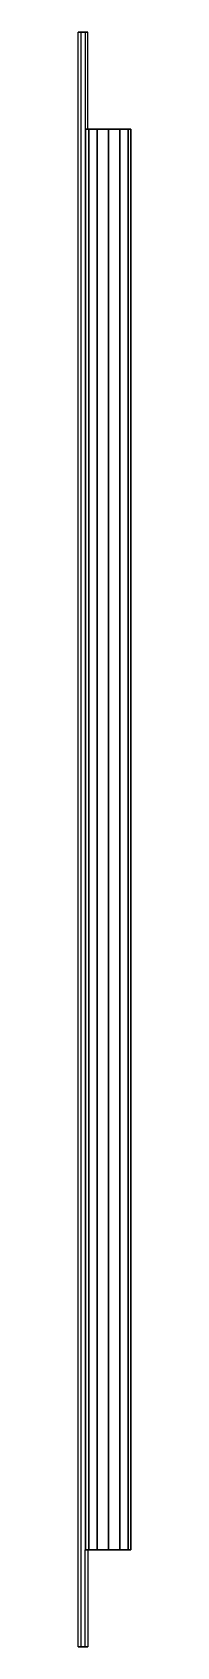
# Model space of a CAD drawing. Extents: x 0 to 15, y -467 to 0.
import ezdxf

# ---------------------------------------------------------------- set-up
doc = ezdxf.new("R2010")
doc.units = 0
doc.layers.add('ACESSORIO', color=7, linetype='CONTINUOUS')

msp = doc.modelspace()

# ---------------------------------------------------------------- linework, layer by layer
at = {"layer": 'ACESSORIO', "invisible_edges": 15}
for points in [[(1.39, -467, 82.41), (1.96, -467, 110.9), (1.96, 0, 110.9), (1.39, 0, 82.41)], [(0.02, -467, 0.01), (0, -467, 10.43), (0, 0, 10.43), (0.02, 0, 0.01)], [(0.01, 0, 11.3), (0, 0, 10.43), (0, -41, 10.43), (0.01, -39.22, 11.15)], [(0.04, 0, 12.68), (0.01, 0, 11.3), (0.01, -39.22, 11.15), (0.04, -38.48, 12.93)], [(0.06, 0, 14.05), (0.04, 0, 12.68), (0.04, -38.48, 12.93), (0.07, -39.22, 14.71)], [(0.08, 0, 15.43), (0.06, 0, 14.05), (0.07, -39.22, 14.71), (0.08, -41, 15.43)], [(0.08, -467, 15.43), (0.65, -467, 43.92), (0.65, 0, 43.92), (0.08, 0, 15.43)], [(0.66, 0, 44.79), (0.65, 0, 43.92), (0.65, -41, 43.92), (0.66, -39.22, 44.64)], [(0.69, 0, 46.17), (0.66, 0, 44.79), (0.66, -39.22, 44.64), (0.69, -38.48, 46.42)], [(0.71, 0, 47.54), (0.69, 0, 46.17), (0.69, -38.48, 46.42), (0.72, -39.22, 48.19)], [(0.74, 0, 48.92), (0.71, 0, 47.54), (0.72, -39.22, 48.19), (0.74, -41, 48.92)], [(0.74, -467, 48.92), (1.31, -467, 77.41), (1.31, 0, 77.41), (0.74, 0, 48.92)], [(1.32, 0, 78.28), (1.31, 0, 77.41), (1.31, -41, 77.41), (1.32, -39.22, 78.13)], [(1.34, 0, 79.66), (1.32, 0, 78.28), (1.32, -39.22, 78.13), (1.35, -38.48, 79.91)], [(1.36, 0, 81.03), (1.34, 0, 79.66), (1.35, -38.48, 79.91), (1.38, -39.22, 81.68)], [(1.39, 0, 82.4), (1.36, 0, 81.03), (1.38, -39.22, 81.68), (1.39, -41, 82.41)], [(1.97, 0, 111.77), (1.96, 0, 110.9), (1.96, -41, 110.9), (1.97, -39.22, 111.62)], [(1.99, 0, 113.15), (1.97, 0, 111.77), (1.97, -39.22, 111.62), (2, -38.48, 113.4)], [(2.02, 0, 114.52), (1.99, 0, 113.15), (2, -38.48, 113.4), (2.03, -39.22, 115.17)], [(2.04, 0, 115.89), (2.02, 0, 114.52), (2.03, -39.22, 115.17), (2.04, -41, 115.9)], [(2.05, 0, 116.4), (2.04, 0, 115.9), (2.04, -467, 115.9), (2.05, -467, 116.4)], [(0.01, -76.73, 11.16), (0, -78.5, 10.43), (0, -51, 10.43), (0.01, -52.77, 11.16)], [(0.08, -78.5, 15.43), (0.07, -76.73, 14.7), (0.07, -52.77, 14.7), (0.08, -51, 15.43)], [(0.67, -76.73, 44.65), (0.65, -78.5, 43.92), (0.65, -51, 43.92), (0.67, -52.77, 44.65)], [(0.74, -78.5, 48.92), (0.72, -76.73, 48.19), (0.72, -52.77, 48.19), (0.74, -51, 48.92)], [(1.32, -76.73, 78.14), (1.31, -78.5, 77.41), (1.31, -51, 77.41), (1.32, -52.77, 78.14)], [(1.39, -78.5, 82.41), (1.38, -76.73, 81.67), (1.38, -52.77, 81.67), (1.39, -51, 82.41)], [(1.97, -76.73, 111.63), (1.96, -78.5, 110.9), (1.96, -51, 110.9), (1.97, -52.77, 111.63)], [(2.04, -78.5, 115.9), (2.03, -76.73, 115.16), (2.03, -52.77, 115.16), (2.04, -51, 115.9)], [(0.04, -76, 12.93), (0.01, -76.73, 11.16), (0.01, -52.77, 11.16), (0.04, -53.5, 12.93)], [(0.07, -76.73, 14.7), (0.04, -76, 12.93), (0.04, -53.5, 12.93), (0.07, -52.77, 14.7)], [(0.69, -76, 46.42), (0.67, -76.73, 44.65), (0.67, -52.77, 44.65), (0.69, -53.5, 46.42)], [(0.72, -76.73, 48.19), (0.69, -76, 46.42), (0.69, -53.5, 46.42), (0.72, -52.77, 48.19)], [(1.35, -76, 79.91), (1.32, -76.73, 78.14), (1.32, -52.77, 78.14), (1.35, -53.5, 79.91)], [(1.38, -76.73, 81.67), (1.35, -76, 79.91), (1.35, -53.5, 79.91), (1.38, -52.77, 81.67)], [(2, -76, 113.4), (1.97, -76.73, 111.63), (1.97, -52.77, 111.63), (2, -53.5, 113.4)], [(2.03, -76.73, 115.16), (2, -76, 113.4), (2, -53.5, 113.4), (2.03, -52.77, 115.16)], [(0.01, -114.23, 11.16), (0, -116, 10.43), (0, -88.5, 10.43), (0.01, -90.27, 11.16)], [(0.08, -116, 15.43), (0.07, -114.23, 14.7), (0.07, -90.27, 14.7), (0.08, -88.5, 15.43)], [(0.67, -114.23, 44.65), (0.65, -116, 43.92), (0.65, -88.5, 43.92), (0.67, -90.27, 44.65)], [(0.74, -116, 48.92), (0.72, -114.23, 48.19), (0.72, -90.27, 48.19), (0.74, -88.5, 48.92)], [(1.32, -114.23, 78.14), (1.31, -116, 77.41), (1.31, -88.5, 77.41), (1.32, -90.27, 78.14)], [(1.39, -116, 82.41), (1.38, -114.23, 81.67), (1.38, -90.27, 81.67), (1.39, -88.5, 82.41)], [(1.97, -114.23, 111.63), (1.96, -116, 110.9), (1.96, -88.5, 110.9), (1.97, -90.27, 111.63)], [(2.04, -116, 115.9), (2.03, -114.23, 115.16), (2.03, -90.27, 115.16), (2.04, -88.5, 115.9)], [(0.04, -113.5, 12.93), (0.01, -114.23, 11.16), (0.01, -90.27, 11.16), (0.04, -91, 12.93)], [(0.07, -114.23, 14.7), (0.04, -113.5, 12.93), (0.04, -91, 12.93), (0.07, -90.27, 14.7)], [(0.69, -113.5, 46.42), (0.67, -114.23, 44.65), (0.67, -90.27, 44.65), (0.69, -91, 46.42)], [(0.72, -114.23, 48.19), (0.69, -113.5, 46.42), (0.69, -91, 46.42), (0.72, -90.27, 48.19)], [(1.35, -113.5, 79.91), (1.32, -114.23, 78.14), (1.32, -90.27, 78.14), (1.35, -91, 79.91)], [(1.38, -114.23, 81.67), (1.35, -113.5, 79.91), (1.35, -91, 79.91), (1.38, -90.27, 81.67)], [(2, -113.5, 113.4), (1.97, -114.23, 111.63), (1.97, -90.27, 111.63), (2, -91, 113.4)], [(2.03, -114.23, 115.16), (2, -113.5, 113.4), (2, -91, 113.4), (2.03, -90.27, 115.16)], [(0.01, -151.73, 11.16), (0, -153.5, 10.43), (0, -126, 10.43), (0.01, -127.77, 11.16)], [(0.08, -153.5, 15.43), (0.07, -151.73, 14.7), (0.07, -127.77, 14.7), (0.08, -126, 15.43)], [(0.67, -151.73, 44.65), (0.65, -153.5, 43.92), (0.65, -126, 43.92), (0.67, -127.77, 44.65)], [(0.74, -153.5, 48.92), (0.72, -151.73, 48.19), (0.72, -127.77, 48.19), (0.74, -126, 48.92)], [(1.32, -151.73, 78.14), (1.31, -153.5, 77.41), (1.31, -126, 77.41), (1.32, -127.77, 78.14)], [(1.39, -153.5, 82.41), (1.38, -151.73, 81.67), (1.38, -127.77, 81.67), (1.39, -126, 82.41)], [(1.97, -151.73, 111.63), (1.96, -153.5, 110.9), (1.96, -126, 110.9), (1.97, -127.77, 111.63)], [(2.04, -153.5, 115.9), (2.03, -151.73, 115.16), (2.03, -127.77, 115.16), (2.04, -126, 115.9)], [(0.04, -151, 12.93), (0.01, -151.73, 11.16), (0.01, -127.77, 11.16), (0.04, -128.5, 12.93)], [(0.07, -151.73, 14.7), (0.04, -151, 12.93), (0.04, -128.5, 12.93), (0.07, -127.77, 14.7)], [(0.69, -151, 46.42), (0.67, -151.73, 44.65), (0.67, -127.77, 44.65), (0.69, -128.5, 46.42)], [(0.72, -151.73, 48.19), (0.69, -151, 46.42), (0.69, -128.5, 46.42), (0.72, -127.77, 48.19)], [(1.35, -151, 79.91), (1.32, -151.73, 78.14), (1.32, -127.77, 78.14), (1.35, -128.5, 79.91)], [(1.38, -151.73, 81.67), (1.35, -151, 79.91), (1.35, -128.5, 79.91), (1.38, -127.77, 81.67)], [(2, -151, 113.4), (1.97, -151.73, 111.63), (1.97, -127.77, 111.63), (2, -128.5, 113.4)], [(2.03, -151.73, 115.16), (2, -151, 113.4), (2, -128.5, 113.4), (2.03, -127.77, 115.16)], [(0.01, -189.23, 11.16), (0, -191, 10.43), (0, -163.5, 10.43), (0.01, -165.27, 11.16)], [(0.04, -188.5, 12.93), (0.01, -189.23, 11.16), (0.01, -165.27, 11.16), (0.04, -166, 12.93)], [(0.07, -189.23, 14.7), (0.04, -188.5, 12.93), (0.04, -166, 12.93), (0.07, -165.27, 14.7)], [(0.08, -191, 15.43), (0.07, -189.23, 14.7), (0.07, -165.27, 14.7), (0.08, -163.5, 15.43)], [(0.67, -189.23, 44.65), (0.65, -191, 43.92), (0.65, -163.5, 43.92), (0.67, -165.27, 44.65)], [(0.69, -188.5, 46.42), (0.67, -189.23, 44.65), (0.67, -165.27, 44.65), (0.69, -166, 46.42)], [(0.72, -189.23, 48.19), (0.69, -188.5, 46.42), (0.69, -166, 46.42), (0.72, -165.27, 48.19)], [(0.74, -191, 48.92), (0.72, -189.23, 48.19), (0.72, -165.27, 48.19), (0.74, -163.5, 48.92)], [(1.32, -189.23, 78.14), (1.31, -191, 77.41), (1.31, -163.5, 77.41), (1.32, -165.27, 78.14)], [(1.35, -188.5, 79.91), (1.32, -189.23, 78.14), (1.32, -165.27, 78.14), (1.35, -166, 79.91)], [(1.38, -189.23, 81.67), (1.35, -188.5, 79.91), (1.35, -166, 79.91), (1.38, -165.27, 81.67)], [(1.39, -191, 82.41), (1.38, -189.23, 81.67), (1.38, -165.27, 81.67), (1.39, -163.5, 82.41)], [(1.97, -189.23, 111.63), (1.96, -191, 110.9), (1.96, -163.5, 110.9), (1.97, -165.27, 111.63)], [(2, -188.5, 113.4), (1.97, -189.23, 111.63), (1.97, -165.27, 111.63), (2, -166, 113.4)], [(2.03, -189.23, 115.16), (2, -188.5, 113.4), (2, -166, 113.4), (2.03, -165.27, 115.16)], [(2.04, -191, 115.9), (2.03, -189.23, 115.16), (2.03, -165.27, 115.16), (2.04, -163.5, 115.9)], [(0.01, -226.73, 11.16), (0, -228.5, 10.43), (0, -201, 10.43), (0.01, -202.77, 11.16)], [(0.04, -226, 12.93), (0.01, -226.73, 11.16), (0.01, -202.77, 11.16), (0.04, -203.5, 12.93)], [(0.07, -226.73, 14.7), (0.04, -226, 12.93), (0.04, -203.5, 12.93), (0.07, -202.77, 14.7)], [(0.08, -228.5, 15.43), (0.07, -226.73, 14.7), (0.07, -202.77, 14.7), (0.08, -201, 15.43)], [(0.67, -226.73, 44.65), (0.65, -228.5, 43.92), (0.65, -201, 43.92), (0.67, -202.77, 44.65)], [(0.69, -226, 46.42), (0.67, -226.73, 44.65), (0.67, -202.77, 44.65), (0.69, -203.5, 46.42)], [(0.72, -226.73, 48.19), (0.69, -226, 46.42), (0.69, -203.5, 46.42), (0.72, -202.77, 48.19)], [(0.74, -228.5, 48.92), (0.72, -226.73, 48.19), (0.72, -202.77, 48.19), (0.74, -201, 48.92)], [(1.32, -226.73, 78.14), (1.31, -228.5, 77.41), (1.31, -201, 77.41), (1.32, -202.77, 78.14)], [(1.35, -226, 79.91), (1.32, -226.73, 78.14), (1.32, -202.77, 78.14), (1.35, -203.5, 79.91)], [(1.38, -226.73, 81.67), (1.35, -226, 79.91), (1.35, -203.5, 79.91), (1.38, -202.77, 81.67)], [(1.39, -228.5, 82.41), (1.38, -226.73, 81.67), (1.38, -202.77, 81.67), (1.39, -201, 82.41)], [(1.97, -226.73, 111.63), (1.96, -228.5, 110.9), (1.96, -201, 110.9), (1.97, -202.77, 111.63)], [(2, -226, 113.4), (1.97, -226.73, 111.63), (1.97, -202.77, 111.63), (2, -203.5, 113.4)], [(2.03, -226.73, 115.16), (2, -226, 113.4), (2, -203.5, 113.4), (2.03, -202.77, 115.16)], [(2.04, -228.5, 115.9), (2.03, -226.73, 115.16), (2.03, -202.77, 115.16), (2.04, -201, 115.9)], [(0.01, -264.23, 11.16), (0, -266, 10.43), (0, -238.5, 10.43), (0.01, -240.27, 11.16)], [(0.04, -263.5, 12.93), (0.01, -264.23, 11.16), (0.01, -240.27, 11.16), (0.04, -241, 12.93)], [(0.07, -264.23, 14.7), (0.04, -263.5, 12.93), (0.04, -241, 12.93), (0.07, -240.27, 14.7)], [(0.08, -266, 15.43), (0.07, -264.23, 14.7), (0.07, -240.27, 14.7), (0.08, -238.5, 15.43)], [(0.67, -264.23, 44.65), (0.65, -266, 43.92), (0.65, -238.5, 43.92), (0.67, -240.27, 44.65)], [(0.69, -263.5, 46.42), (0.67, -264.23, 44.65), (0.67, -240.27, 44.65), (0.69, -241, 46.42)], [(0.72, -264.23, 48.19), (0.69, -263.5, 46.42), (0.69, -241, 46.42), (0.72, -240.27, 48.19)], [(0.74, -266, 48.92), (0.72, -264.23, 48.19), (0.72, -240.27, 48.19), (0.74, -238.5, 48.92)], [(1.32, -264.23, 78.14), (1.31, -266, 77.41), (1.31, -238.5, 77.41), (1.32, -240.27, 78.14)], [(1.35, -263.5, 79.91), (1.32, -264.23, 78.14), (1.32, -240.27, 78.14), (1.35, -241, 79.91)], [(1.38, -264.23, 81.67), (1.35, -263.5, 79.91), (1.35, -241, 79.91), (1.38, -240.27, 81.67)], [(1.39, -266, 82.41), (1.38, -264.23, 81.67), (1.38, -240.27, 81.67), (1.39, -238.5, 82.41)], [(1.97, -264.23, 111.63), (1.96, -266, 110.9), (1.96, -238.5, 110.9), (1.97, -240.27, 111.63)], [(2, -263.5, 113.4), (1.97, -264.23, 111.63), (1.97, -240.27, 111.63), (2, -241, 113.4)], [(2.03, -264.23, 115.16), (2, -263.5, 113.4), (2, -241, 113.4), (2.03, -240.27, 115.16)], [(2.04, -266, 115.9), (2.03, -264.23, 115.16), (2.03, -240.27, 115.16), (2.04, -238.5, 115.9)], [(0.01, -301.73, 11.16), (0, -303.5, 10.43), (0, -276, 10.43), (0.01, -277.77, 11.16)], [(0.04, -301, 12.93), (0.01, -301.73, 11.16), (0.01, -277.77, 11.16), (0.04, -278.5, 12.93)], [(0.07, -301.73, 14.7), (0.04, -301, 12.93), (0.04, -278.5, 12.93), (0.07, -277.77, 14.7)], [(0.08, -303.5, 15.43), (0.07, -301.73, 14.7), (0.07, -277.77, 14.7), (0.08, -276, 15.43)], [(0.67, -301.73, 44.65), (0.65, -303.5, 43.92), (0.65, -276, 43.92), (0.67, -277.77, 44.65)], [(0.69, -301, 46.42), (0.67, -301.73, 44.65), (0.67, -277.77, 44.65), (0.69, -278.5, 46.42)], [(0.72, -301.73, 48.19), (0.69, -301, 46.42), (0.69, -278.5, 46.42), (0.72, -277.77, 48.19)], [(0.74, -303.5, 48.92), (0.72, -301.73, 48.19), (0.72, -277.77, 48.19), (0.74, -276, 48.92)], [(1.32, -301.73, 78.14), (1.31, -303.5, 77.41), (1.31, -276, 77.41), (1.32, -277.77, 78.14)], [(1.35, -301, 79.91), (1.32, -301.73, 78.14), (1.32, -277.77, 78.14), (1.35, -278.5, 79.91)], [(1.38, -301.73, 81.67), (1.35, -301, 79.91), (1.35, -278.5, 79.91), (1.38, -277.77, 81.67)], [(1.39, -303.5, 82.41), (1.38, -301.73, 81.67), (1.38, -277.77, 81.67), (1.39, -276, 82.41)], [(1.97, -301.73, 111.63), (1.96, -303.5, 110.9), (1.96, -276, 110.9), (1.97, -277.77, 111.63)], [(2, -301, 113.4), (1.97, -301.73, 111.63), (1.97, -277.77, 111.63), (2, -278.5, 113.4)], [(2.03, -301.73, 115.16), (2, -301, 113.4), (2, -278.5, 113.4), (2.03, -277.77, 115.16)], [(2.04, -303.5, 115.9), (2.03, -301.73, 115.16), (2.03, -277.77, 115.16), (2.04, -276, 115.9)], [(0.01, -339.23, 11.16), (0, -341, 10.43), (0, -313.5, 10.43), (0.01, -315.27, 11.16)], [(0.04, -338.5, 12.93), (0.01, -339.23, 11.16), (0.01, -315.27, 11.16), (0.04, -316, 12.93)], [(0.07, -339.23, 14.7), (0.04, -338.5, 12.93), (0.04, -316, 12.93), (0.07, -315.27, 14.7)], [(0.08, -341, 15.43), (0.07, -339.23, 14.7), (0.07, -315.27, 14.7), (0.08, -313.5, 15.43)], [(0.67, -339.23, 44.65), (0.65, -341, 43.92), (0.65, -313.5, 43.92), (0.67, -315.27, 44.65)], [(0.69, -338.5, 46.42), (0.67, -339.23, 44.65), (0.67, -315.27, 44.65), (0.69, -316, 46.42)], [(0.72, -339.23, 48.19), (0.69, -338.5, 46.42), (0.69, -316, 46.42), (0.72, -315.27, 48.19)], [(0.74, -341, 48.92), (0.72, -339.23, 48.19), (0.72, -315.27, 48.19), (0.74, -313.5, 48.92)], [(1.32, -339.23, 78.14), (1.31, -341, 77.41), (1.31, -313.5, 77.41), (1.32, -315.27, 78.14)], [(1.35, -338.5, 79.91), (1.32, -339.23, 78.14), (1.32, -315.27, 78.14), (1.35, -316, 79.91)], [(1.38, -339.23, 81.67), (1.35, -338.5, 79.91), (1.35, -316, 79.91), (1.38, -315.27, 81.67)], [(1.39, -341, 82.41), (1.38, -339.23, 81.67), (1.38, -315.27, 81.67), (1.39, -313.5, 82.41)], [(1.97, -339.23, 111.63), (1.96, -341, 110.9), (1.96, -313.5, 110.9), (1.97, -315.27, 111.63)], [(2, -338.5, 113.4), (1.97, -339.23, 111.63), (1.97, -315.27, 111.63), (2, -316, 113.4)], [(2.03, -339.23, 115.16), (2, -338.5, 113.4), (2, -316, 113.4), (2.03, -315.27, 115.16)], [(2.04, -341, 115.9), (2.03, -339.23, 115.16), (2.03, -315.27, 115.16), (2.04, -313.5, 115.9)], [(0.01, -376.73, 11.16), (0, -378.5, 10.43), (0, -351, 10.43), (0.01, -352.77, 11.16)], [(0.04, -376, 12.93), (0.01, -376.73, 11.16), (0.01, -352.77, 11.16), (0.04, -353.5, 12.93)], [(0.07, -376.73, 14.7), (0.04, -376, 12.93), (0.04, -353.5, 12.93), (0.07, -352.77, 14.7)], [(0.08, -378.5, 15.43), (0.07, -376.73, 14.7), (0.07, -352.77, 14.7), (0.08, -351, 15.43)], [(0.67, -376.73, 44.65), (0.65, -378.5, 43.92), (0.65, -351, 43.92), (0.67, -352.77, 44.65)], [(0.69, -376, 46.42), (0.67, -376.73, 44.65), (0.67, -352.77, 44.65), (0.69, -353.5, 46.42)], [(0.72, -376.73, 48.19), (0.69, -376, 46.42), (0.69, -353.5, 46.42), (0.72, -352.77, 48.19)], [(0.74, -378.5, 48.92), (0.72, -376.73, 48.19), (0.72, -352.77, 48.19), (0.74, -351, 48.92)], [(1.32, -376.73, 78.14), (1.31, -378.5, 77.41), (1.31, -351, 77.41), (1.32, -352.77, 78.14)], [(1.35, -376, 79.91), (1.32, -376.73, 78.14), (1.32, -352.77, 78.14), (1.35, -353.5, 79.91)], [(1.38, -376.73, 81.67), (1.35, -376, 79.91), (1.35, -353.5, 79.91), (1.38, -352.77, 81.67)], [(1.39, -378.5, 82.41), (1.38, -376.73, 81.67), (1.38, -352.77, 81.67), (1.39, -351, 82.41)], [(1.97, -376.73, 111.63), (1.96, -378.5, 110.9), (1.96, -351, 110.9), (1.97, -352.77, 111.63)], [(2, -376, 113.4), (1.97, -376.73, 111.63), (1.97, -352.77, 111.63), (2, -353.5, 113.4)], [(2.03, -376.73, 115.16), (2, -376, 113.4), (2, -353.5, 113.4), (2.03, -352.77, 115.16)], [(2.04, -378.5, 115.9), (2.03, -376.73, 115.16), (2.03, -352.77, 115.16), (2.04, -351, 115.9)], [(0.01, -414.23, 11.16), (0, -416, 10.43), (0, -388.5, 10.43), (0.01, -390.27, 11.16)], [(0.04, -413.5, 12.93), (0.01, -414.23, 11.16), (0.01, -390.27, 11.16), (0.04, -391, 12.93)], [(0.07, -414.23, 14.7), (0.04, -413.5, 12.93), (0.04, -391, 12.93), (0.07, -390.27, 14.7)], [(0.08, -416, 15.43), (0.07, -414.23, 14.7), (0.07, -390.27, 14.7), (0.08, -388.5, 15.43)], [(0.67, -414.23, 44.65), (0.65, -416, 43.92), (0.65, -388.5, 43.92), (0.67, -390.27, 44.65)], [(0.69, -413.5, 46.42), (0.67, -414.23, 44.65), (0.67, -390.27, 44.65), (0.69, -391, 46.42)], [(0.72, -414.23, 48.19), (0.69, -413.5, 46.42), (0.69, -391, 46.42), (0.72, -390.27, 48.19)], [(0.74, -416, 48.92), (0.72, -414.23, 48.19), (0.72, -390.27, 48.19), (0.74, -388.5, 48.92)], [(1.32, -414.23, 78.14), (1.31, -416, 77.41), (1.31, -388.5, 77.41), (1.32, -390.27, 78.14)], [(1.35, -413.5, 79.91), (1.32, -414.23, 78.14), (1.32, -390.27, 78.14), (1.35, -391, 79.91)], [(1.38, -414.23, 81.67), (1.35, -413.5, 79.91), (1.35, -391, 79.91), (1.38, -390.27, 81.67)], [(1.39, -416, 82.41), (1.38, -414.23, 81.67), (1.38, -390.27, 81.67), (1.39, -388.5, 82.41)], [(1.97, -414.23, 111.63), (1.96, -416, 110.9), (1.96, -388.5, 110.9), (1.97, -390.27, 111.63)], [(2, -413.5, 113.4), (1.97, -414.23, 111.63), (1.97, -390.27, 111.63), (2, -391, 113.4)], [(2.03, -414.23, 115.16), (2, -413.5, 113.4), (2, -391, 113.4), (2.03, -390.27, 115.16)], [(2.04, -416, 115.9), (2.03, -414.23, 115.16), (2.03, -390.27, 115.16), (2.04, -388.5, 115.9)], [(0.01, -467, 11.3), (0, -467, 10.43), (0, -426, 10.43), (0.01, -427.78, 11.15)], [(0.04, -467, 12.68), (0.01, -467, 11.3), (0.01, -427.78, 11.15), (0.04, -428.52, 12.93)], [(0.06, -467, 14.05), (0.04, -467, 12.68), (0.04, -428.52, 12.93), (0.07, -427.78, 14.71)], [(0.08, -467, 15.43), (0.06, -467, 14.05), (0.07, -427.78, 14.71), (0.08, -426, 15.43)], [(0.66, -467, 44.79), (0.65, -467, 43.92), (0.65, -426, 43.92), (0.66, -427.78, 44.64)], [(0.69, -467, 46.17), (0.66, -467, 44.79), (0.66, -427.78, 44.64), (0.69, -428.52, 46.42)], [(0.71, -467, 47.54), (0.69, -467, 46.17), (0.69, -428.52, 46.42), (0.72, -427.78, 48.19)], [(0.74, -467, 48.92), (0.71, -467, 47.54), (0.72, -427.78, 48.19), (0.74, -426, 48.92)], [(1.32, -467, 78.28), (1.31, -467, 77.41), (1.31, -426, 77.41), (1.32, -427.78, 78.13)], [(1.34, -467, 79.66), (1.32, -467, 78.28), (1.32, -427.78, 78.13), (1.35, -428.52, 79.91)], [(1.36, -467, 81.03), (1.34, -467, 79.66), (1.35, -428.52, 79.91), (1.38, -427.78, 81.68)], [(1.39, -467, 82.4), (1.36, -467, 81.03), (1.38, -427.78, 81.68), (1.39, -426, 82.41)], [(1.97, -467, 111.77), (1.96, -467, 110.9), (1.96, -426, 110.9), (1.97, -427.78, 111.62)], [(1.99, -467, 113.15), (1.97, -467, 111.77), (1.97, -427.78, 111.62), (2, -428.52, 113.4)], [(2.02, -467, 114.52), (1.99, -467, 113.15), (2, -428.52, 113.4), (2.03, -427.78, 115.17)], [(2.04, -467, 115.89), (2.02, -467, 114.52), (2.03, -427.78, 115.17), (2.04, -426, 115.9)]]:
    msp.add_3dface(points, dxfattribs=at)
at = {"layer": 'ACESSORIO'}
for points in [[(0.82, -467), (0.02, -467, 0.01), (0.02, 0, 0.01), (0.82, 0)], [(0.02, 0, 0.01), (0.82, 0), (2.85, 0, 116.38), (2.05, 0, 116.4)], [(2.05, 0, 116.4), (2.05, -28, 116.4), (2.85, -28, 116.38), (2.85, 0, 116.38)], [(2.14, -28, 121.4), (2.05, -28, 116.4), (2.85, -28, 116.38), (2.94, -28, 121.38)], [(2.05, -439, 116.4), (2.14, -439, 121.4), (2.14, -28, 121.4), (2.05, -28, 116.4)], [(15.3, -28, 119.17), (15.34, -28, 121.17), (15.34, -439, 121.17), (15.3, -439, 119.17)], [(2.05, -439, 116.4), (2.85, -439, 116.38), (2.94, -439, 121.38), (2.14, -439, 121.4)], [(2.05, -439, 116.4), (2.85, -439, 116.38), (2.85, -467, 116.38), (2.05, -467, 116.4)], [(2.05, -467, 116.4), (2.85, -467, 116.38), (0.82, -467), (0.02, -467, 0.01)]]:
    msp.add_3dface(points, dxfattribs=at)

# ---------------------------------------------------------------- meshes
mesh = msp.add_polymesh((2, 7), dxfattribs=at)
for k, corner in enumerate([(2.14, -439, 121.4), (3.08, -439, 124.68), (5.54, -439, 127.05), (8.85, -439, 127.88), (12.14, -439, 126.94), (14.51, -439, 124.48), (15.34, -439, 121.17), (2.14, -28, 121.4), (3.08, -28, 124.68), (5.54, -28, 127.05), (8.85, -28, 127.88), (12.14, -28, 126.94), (14.51, -28, 124.48), (15.34, -28, 121.17)]):
    mesh.set_mesh_vertex(divmod(k, 7), corner)
mesh = msp.add_polymesh((2, 7), dxfattribs=at)
for k, corner in enumerate([(2.94, -28, 121.38), (3.77, -28, 124.27), (5.93, -28, 126.35), (8.84, -28, 127.08), (11.72, -28, 126.25), (13.81, -28, 124.09), (14.54, -28, 121.18), (2.14, -28, 121.4), (3.08, -28, 124.68), (5.54, -28, 127.05), (8.85, -28, 127.88), (12.14, -28, 126.94), (14.51, -28, 124.48), (15.34, -28, 121.17)]):
    mesh.set_mesh_vertex(divmod(k, 7), corner)
mesh = msp.add_polymesh((2, 7), dxfattribs=at)
for k, corner in enumerate([(2.94, -439, 121.38), (3.77, -439, 124.27), (5.93, -439, 126.35), (8.84, -439, 127.08), (11.72, -439, 126.25), (13.81, -439, 124.09), (14.54, -439, 121.18), (2.14, -439, 121.4), (3.08, -439, 124.68), (5.54, -439, 127.05), (8.85, -439, 127.88), (12.14, -439, 126.94), (14.51, -439, 124.48), (15.34, -439, 121.17)]):
    mesh.set_mesh_vertex(divmod(k, 7), corner)

doc.saveas('drawing.dxf')
